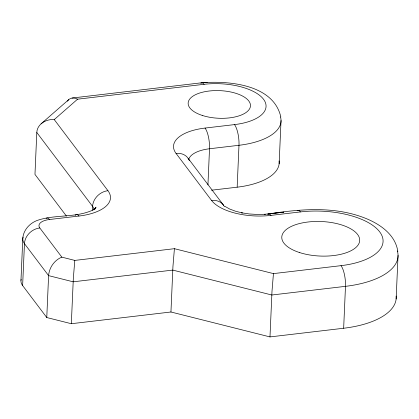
<?xml version="1.0" encoding="UTF-8"?>
<svg xmlns="http://www.w3.org/2000/svg" width="419" height="419" viewBox="0 0 419 419"><rect width="100%" height="100%" fill="white"/><g stroke="black" fill="none" stroke-linecap="round" stroke-linejoin="round"><path stroke-width="0.63" d="M20.966 280.374L22.794 238.469C23.27 230.314 29.398 223.526 36.772 220.598C55.172 214.004 76.274 218.341 94.05 209.5M396.159 296.034A77.981 34.552 2.5 0 1 343.659 328.245L269.983 336.913L170.947 311.998L71.33 323.714L46.771 317.534L22.631 285.564L24.459 243.659A31.189 13.822 2.5 0 1 23.092 237.102M224.322 206.452A15.597 13.13 -37.1 0 0 211.564 200.439L176.059 153.422A46.787 20.73 2.5 0 1 205.053 128.067L234.525 124.6A46.787 20.73 2.5 0 0 263.52 99.251A46.787 20.73 2.5 0 0 204.095 84.303L77.578 99.183L54.245 119.588C46.415 118.823 37.186 123.987 36.799 132.504L34.971 174.409L66.401 216.036M46.771 317.534L48.599 275.634C49.149 267.72 54.407 260.073 61.844 257.146L74.802 260.409L174.414 248.687L273.45 273.607L341.024 265.656A62.384 27.638 2.5 0 0 379.682 231.854A62.384 27.638 2.5 0 0 300.454 211.92A15.597 4.803 83.3 0 0 297.123 210.809M71.33 323.714L73.341 278.158L74.802 260.409M92.421 210.259L92.589 206.389L36.799 132.504M170.947 311.998L172.953 266.442L174.414 248.687M207.939 184.894L209.516 148.755A15.597 4.803 83.3 0 0 205.053 128.067M211.527 190.205L237.159 187.188L238.987 145.288A15.597 4.803 83.3 0 0 234.525 124.6M269.983 336.913L271.989 291.357L273.45 273.607M279.143 163.766L281.034 120.531M343.659 328.245L345.486 286.339A15.597 4.803 83.3 0 0 341.024 265.656M396.138 298.962L398.05 255.396M94.82 209.112L95.192 208.107L94.537 209.458L96.045 207.169L93.746 209.835L95.663 208.06L93.971 209.364M67.454 101.194L67.658 100.879M67.731 100.78C69.837 97.501 74.472 97.266 77.578 99.183M68.763 99.612L41.078 123.82M72.037 98.036L201.696 82.773C228.826 80.621 273.544 84.36 280.845 117.037M46.137 218.399A15.597 4.803 83.3 0 1 49.468 219.509L78.94 216.042A46.787 20.73 2.5 0 0 107.934 190.687L54.245 119.588M211.564 200.439A46.787 20.73 2.5 0 0 270.983 215.387L300.454 211.92M206.431 82.412L207.133 82.344L201.22 82.899M224.72 206.232L229.659 209.029L235.619 211.255L242.355 212.946L241.438 212.779L249.216 213.957L257.24 214.46L265.206 214.256L264.504 214.324L283.81 212.161L268.108 213.989C299.643 209.154 333 206.038 363.54 217.54C378.849 223.238 395.484 234.127 397.846 251.662M188.121 158.293L223.62 205.31M49.468 219.509A15.597 6.908 2.5 0 0 39.805 227.957L61.844 257.146M397.385 250.965A77.981 34.552 2.5 0 1 345.486 286.339L271.811 295.007L172.775 270.093L73.163 281.809L48.599 275.634L24.459 243.659A15.597 13.13 -37.1 0 1 39.805 227.957M188.822 159.1A31.189 13.822 2.5 0 1 209.516 148.755L238.987 145.288A62.384 27.638 2.5 0 0 280.505 116.985M279.101 160.917A62.384 27.638 2.5 0 1 237.159 187.188M94.17 209.778A31.189 13.822 2.5 0 0 92.589 206.389A15.597 13.13 -37.1 0 1 107.934 190.687M22.631 285.564A31.189 13.822 2.5 0 1 21.149 279.394M75.174 215.382A15.597 4.803 83.3 0 1 78.94 216.042M176.059 153.422A15.597 13.13 -37.1 0 1 189.378 160.634M267.652 214.277A15.597 4.803 83.3 0 1 270.983 215.387M200.764 83.192A15.597 4.803 83.3 0 1 204.095 84.303M299.747 252.615A38.988 17.273 2.5 0 0 359.659 240.941A38.988 17.273 2.5 0 0 302.817 222.808A38.988 17.273 2.5 0 0 299.747 252.615M202.513 115.513A31.189 13.822 2.5 0 0 250.447 106.169A31.189 13.822 2.5 0 0 204.97 91.667A31.189 13.822 2.5 0 0 202.513 115.513"/></g></svg>
